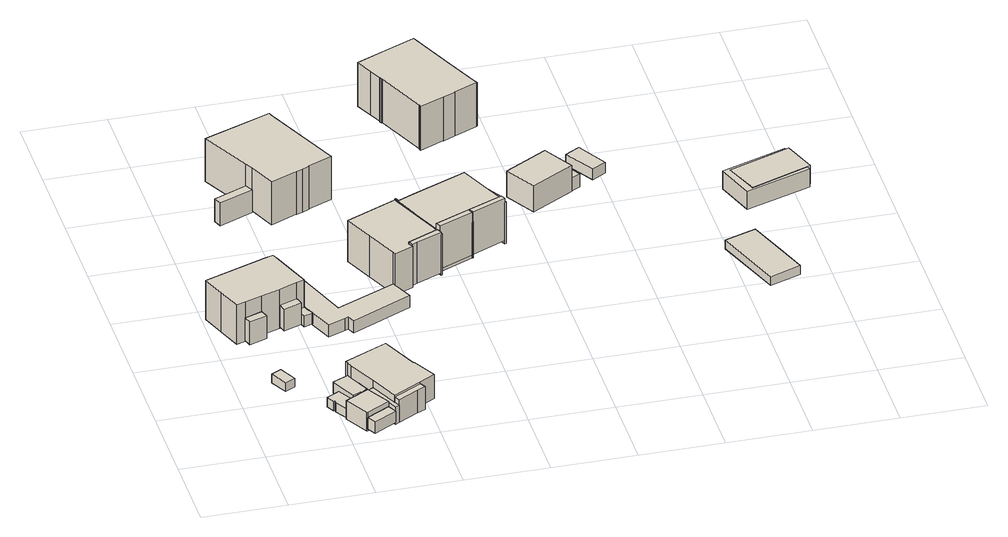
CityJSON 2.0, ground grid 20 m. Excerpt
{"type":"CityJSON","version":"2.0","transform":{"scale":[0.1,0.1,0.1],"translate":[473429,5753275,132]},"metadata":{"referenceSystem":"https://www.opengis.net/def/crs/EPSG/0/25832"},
"CityObjects":{
"building1":{"type":"Building","attributes":{"Gemeindeschluessel":"05754036","BezugspunktDach":"2000","function":"51009_1611","measuredHeight":2.3},"address":[{"country":"Germany"}],"geometry":[{"type":"Solid","lod":"1","boundaries":[[[[0,1,2,3]],[[4,5,6,7]],[[4,7,3,2]],[[5,4,2,1]],[[6,5,1,0]],[[7,6,0,3]]]]}]},
"building2":{"type":"Building","attributes":{"Gemeindeschluessel":"05766056","BezugspunktDach":"2000","function":"51009_1610","measuredHeight":6.02},"address":[{"country":"Germany"}],"geometry":[{"type":"Solid","lod":"1","boundaries":[[[[8,9,10,11]],[[12,13,14,15]],[[12,15,11,10]],[[13,12,10,9]],[[14,13,9,8]],[[15,14,8,11]]]]}]},
"building3":{"type":"Building","attributes":{"Gemeindeschluessel":"05754036","BezugspunktDach":"2000","function":"31001_2723","measuredHeight":2.48},"address":[{"country":"Germany","locality":"Schloß Holte-Stukenbrock","thoroughfareNumber":"40a","thoroughfareName":"Bielefelder Straße"}],"geometry":[{"type":"Solid","lod":"1","boundaries":[[[[16,17,18,19,20,21,22,23]],[[24,25,26,27,28,29,30,31]],[[24,31,23,22]],[[25,24,22,21]],[[26,25,21,20]],[[27,26,20,19]],[[28,27,19,18]],[[29,28,18,17]],[[30,29,17,16]],[[31,30,16,23]]]]}]},
"building4":{"type":"Building","attributes":{"Gemeindeschluessel":"05766056","BezugspunktDach":"2000","function":"31001_1010","measuredHeight":11.79,"storeysAboveGround":3},"address":[{"country":"Germany","locality":"Oerlinghausen","thoroughfareNumber":"121","thoroughfareName":"Dalbker Straße"}],"geometry":[{"type":"Solid","lod":"1","boundaries":[[[[32,33,34,35,36,37,38,39,40,41,42,43]],[[44,45,46,47,48,49,50,51,52,53,54,55]],[[44,55,43,42]],[[45,44,42,41]],[[46,45,41,40]],[[47,46,40,39]],[[48,47,39,38]],[[49,48,38,37]],[[50,49,37,36]],[[51,50,36,35]],[[52,51,35,34]],[[53,52,34,33]],[[54,53,33,32]],[[55,54,32,43]]]]}]},
"building5":{"type":"Building","attributes":{"Gemeindeschluessel":"05754036","BezugspunktDach":"2000","function":"51009_1610","measuredHeight":3.37},"address":[{"country":"Germany"}],"geometry":[{"type":"Solid","lod":"1","boundaries":[[[[56,57,58,59]],[[60,61,62,63]],[[60,63,59,58]],[[61,60,58,57]],[[62,61,57,56]],[[63,62,56,59]]]]}]},
"building6":{"type":"Building","attributes":{"Gemeindeschluessel":"05754036","BezugspunktDach":"2000","function":"31001_1010","measuredHeight":3.01},"address":[{"country":"Germany","locality":"Schloß Holte-Stukenbrock","thoroughfareNumber":"40a","thoroughfareName":"Bielefelder Straße"}],"geometry":[{"type":"Solid","lod":"1","boundaries":[[[[64,65,66,67,68,69,70,71]],[[72,73,74,75,76,77,78,79]],[[72,79,71,70]],[[73,72,70,69]],[[74,73,69,68]],[[75,74,68,67]],[[76,75,67,66]],[[77,76,66,65]],[[78,77,65,64]],[[79,78,64,71]]]]}]},
"building7":{"type":"Building","attributes":{"Gemeindeschluessel":"05766056","BezugspunktDach":"2100","function":"51009_1610","measuredHeight":5.83},"address":[{"country":"Germany"}],"geometry":[{"type":"Solid","lod":"1","boundaries":[[[[80,81,82,83]],[[84,85,86,87]],[[84,87,83,82]],[[85,84,82,81]],[[86,85,81,80]],[[87,86,80,83]]]]}]},
"building8":{"type":"Building","attributes":{"Gemeindeschluessel":"05766056","BezugspunktDach":"2000","function":"31001_2000","measuredHeight":3.04},"address":[{"country":"Germany","locality":"Oerlinghausen","thoroughfareNumber":"121","thoroughfareName":"Dalbker Straße"}],"geometry":[{"type":"Solid","lod":"1","boundaries":[[[[88,89,90,91,92,93]],[[47,94,95,96,97,48]],[[47,48,93,92]],[[94,47,92,91]],[[95,94,91,90]],[[96,95,90,89]],[[97,96,89,88]],[[48,97,88,93]]]]}]},
"building9":{"type":"Building","attributes":{"Gemeindeschluessel":"05754036","function":"31001_1010"},"address":[{"country":"Germany","locality":"Schloß Holte-Stukenbrock","thoroughfareNumber":"40a","thoroughfareName":"Bielefelder Straße"}],"children":["building9-1","building9-2","building9-3","building9-4"]},
"building9-1":{"type":"BuildingPart","attributes":{"BezugspunktDach":"2000","measuredHeight":7.21},"parents":["building9"],"geometry":[{"type":"Solid","lod":"1","boundaries":[[[[98,99,100,101,102,103,104,105,106,107]],[[108,109,110,111,112,113,114,115,116,117]],[[108,117,107,106]],[[109,108,106,105]],[[110,109,105,104]],[[111,110,104,103]],[[112,111,103,102]],[[113,112,102,101]],[[114,113,101,100]],[[115,114,100,99]],[[116,115,99,98]],[[117,116,98,107]]]]}]},
"building9-2":{"type":"BuildingPart","attributes":{"BezugspunktDach":"2000","measuredHeight":5.96},"parents":["building9"],"geometry":[{"type":"Solid","lod":"1","boundaries":[[[[118,119,120,121,122]],[[123,124,125,113,126]],[[123,126,122,121]],[[124,123,121,120]],[[125,124,120,119]],[[113,125,119,118]],[[126,113,118,122]]]]}]},
"building9-3":{"type":"BuildingPart","attributes":{"BezugspunktDach":"2000","measuredHeight":5.96},"parents":["building9"],"geometry":[{"type":"Solid","lod":"1","boundaries":[[[[127,128,129,130,131]],[[126,112,111,132,133]],[[126,133,131,130]],[[112,126,130,129]],[[111,112,129,128]],[[132,111,128,127]],[[133,132,127,131]]]]}]},
"building9-4":{"type":"BuildingPart","attributes":{"BezugspunktDach":"2000","measuredHeight":5.92},"parents":["building9"],"geometry":[{"type":"Solid","lod":"1","boundaries":[[[[134,135,136,137,138]],[[139,140,125,124,141]],[[139,141,138,137]],[[140,139,137,136]],[[125,140,136,135]],[[124,125,135,134]],[[141,124,134,138]]]]}]},
"building10":{"type":"Building","attributes":{"Gemeindeschluessel":"05766056","BezugspunktDach":"2000","function":"31001_2000","measuredHeight":2.82},"address":[{"country":"Germany","locality":"Oerlinghausen","thoroughfareNumber":"121","thoroughfareName":"Dalbker Straße"}],"geometry":[{"type":"Solid","lod":"1","boundaries":[[[[142,143,144,145,146,147,148,149]],[[150,151,152,153,154,87,86,155]],[[150,155,149,148]],[[151,150,148,147]],[[152,151,147,146]],[[153,152,146,145]],[[154,153,145,144]],[[87,154,144,143]],[[86,87,143,142]],[[155,86,142,149]]]]}]},
"building11":{"type":"Building","attributes":{"Gemeindeschluessel":"05766056","BezugspunktDach":"2000","function":"51002_1400","measuredHeight":1.45},"address":[{"country":"Germany"}],"geometry":[{"type":"Solid","lod":"1","boundaries":[[[[156,157,158,159]],[[160,161,162,163]],[[160,163,159,158]],[[161,160,158,157]],[[162,161,157,156]],[[163,162,156,159]]]]}]},
"building12":{"type":"Building","attributes":{"Gemeindeschluessel":"05766056","BezugspunktDach":"2000","function":"51009_1610","measuredHeight":6},"address":[{"country":"Germany"}],"geometry":[{"type":"Solid","lod":"1","boundaries":[[[[164,165,166,167]],[[168,169,170,171]],[[168,171,167,166]],[[169,168,166,165]],[[170,169,165,164]],[[171,170,164,167]]]]}]},
"building13":{"type":"Building","attributes":{"Gemeindeschluessel":"05766056","BezugspunktDach":"2000","function":"31001_2000","measuredHeight":3.26},"address":[{"country":"Germany","locality":"Oerlinghausen","thoroughfareNumber":"119","thoroughfareName":"Dalbker Straße"}],"geometry":[{"type":"Solid","lod":"1","boundaries":[[[[172,173,174,175,176,177,178,179,180,181,182,183,184,185,186,187,188,189,190,191]],[[192,193,194,195,196,197,198,199,200,201,202,203,204,205,206,207,208,209,210,211]],[[192,211,191,190]],[[193,192,190,189]],[[194,193,189,188]],[[195,194,188,187]],[[196,195,187,186]],[[197,196,186,185]],[[198,197,185,184]],[[199,198,184,183]],[[200,199,183,182]],[[201,200,182,181]],[[202,201,181,180]],[[203,202,180,179]],[[204,203,179,178]],[[205,204,178,177]],[[206,205,177,176]],[[207,206,176,175]],[[208,207,175,174]],[[209,208,174,173]],[[210,209,173,172]],[[211,210,172,191]]]]}]},
"building14":{"type":"Building","attributes":{"Gemeindeschluessel":"05766056","BezugspunktDach":"2000","function":"31001_1110","measuredHeight":14.6},"address":[{"country":"Germany","locality":"Oerlinghausen","thoroughfareNumber":"130","thoroughfareName":"Dalbker Straße"}],"geometry":[{"type":"Solid","lod":"1","boundaries":[[[[212,213,214,215,216,217,218,219,220,221,222,223,224]],[[225,226,227,228,229,230,231,232,233,234,235,236,237]],[[225,237,224,223]],[[226,225,223,222]],[[227,226,222,221]],[[228,227,221,220]],[[229,228,220,219]],[[230,229,219,218]],[[231,230,218,217]],[[232,231,217,216]],[[233,232,216,215]],[[234,233,215,214]],[[235,234,214,213]],[[236,235,213,212]],[[237,236,212,224]]]]}]},
"building15":{"type":"Building","attributes":{"Gemeindeschluessel":"05766056","BezugspunktDach":"2000","function":"31001_1010","measuredHeight":13.17},"address":[{"country":"Germany","locality":"Oerlinghausen","thoroughfareNumber":"119","thoroughfareName":"Dalbker Straße"}],"geometry":[{"type":"Solid","lod":"1","boundaries":[[[[238,239,240,241,242,243,244,245,246,247,248,249,250]],[[251,252,253,254,255,256,257,258,259,260,261,262,263]],[[251,263,250,249]],[[252,251,249,248]],[[253,252,248,247]],[[254,253,247,246]],[[255,254,246,245]],[[256,255,245,244]],[[257,256,244,243]],[[258,257,243,242]],[[259,258,242,241]],[[260,259,241,240]],[[261,260,240,239]],[[262,261,239,238]],[[263,262,238,250]]]]}]},
"building16":{"type":"Building","attributes":{"Gemeindeschluessel":"05766056","BezugspunktDach":"2000","function":"51009_1610","measuredHeight":10.87},"address":[{"country":"Germany"}],"geometry":[{"type":"Solid","lod":"1","boundaries":[[[[264,265,266,267,268,269]],[[270,271,272,273,274,275]],[[270,275,269,268]],[[271,270,268,267]],[[272,271,267,266]],[[273,272,266,265]],[[274,273,265,264]],[[275,274,264,269]]]]}]},
"building17":{"type":"Building","attributes":{"Gemeindeschluessel":"05766056","BezugspunktDach":"2000","function":"51009_1610","measuredHeight":11.36},"address":[{"country":"Germany"}],"geometry":[{"type":"Solid","lod":"1","boundaries":[[[[276,277,278,279,280]],[[281,282,283,284,285]],[[281,285,280,279]],[[282,281,279,278]],[[283,282,278,277]],[[284,283,277,276]],[[285,284,276,280]]]]}]},
"building18":{"type":"Building","attributes":{"Gemeindeschluessel":"05766056","function":"31001_1010"},"address":[{"country":"Germany","locality":"Oerlinghausen","thoroughfareNumber":"117","thoroughfareName":"Dalbker Straße"}],"children":["building18-1","building18-2"]},
"building18-1":{"type":"BuildingPart","attributes":{"BezugspunktDach":"2000","measuredHeight":13.13},"parents":["building18"],"geometry":[{"type":"Solid","lod":"1","boundaries":[[[[286,287,288,289,290,291,292,293,294,295,296,297,298]],[[299,300,301,302,303,304,305,306,307,308,309,310,311]],[[299,311,298,297]],[[300,299,297,296]],[[301,300,296,295]],[[302,301,295,294]],[[303,302,294,293]],[[304,303,293,292]],[[305,304,292,291]],[[306,305,291,290]],[[307,306,290,289]],[[308,307,289,288]],[[309,308,288,287]],[[310,309,287,286]],[[311,310,286,298]]]]}]},
"building18-2":{"type":"BuildingPart","attributes":{"BezugspunktDach":"2000","measuredHeight":9.73},"parents":["building18"],"geometry":[{"type":"Solid","lod":"1","boundaries":[[[[312,313,314,315,316,317,318]],[[319,303,302,320,321,322,323]],[[319,323,318,317]],[[303,319,317,316]],[[302,303,316,315]],[[320,302,315,314]],[[321,320,314,313]],[[322,321,313,312]],[[323,322,312,318]]]]}]},
"building19":{"type":"Building","attributes":{"Gemeindeschluessel":"05754036","BezugspunktDach":"2000","function":"51009_1610","measuredHeight":11.27},"address":[{"country":"Germany"}],"geometry":[{"type":"Solid","lod":"1","boundaries":[[[[324,325,326,327]],[[328,329,330,331]],[[328,331,327,326]],[[329,328,326,325]],[[330,329,325,324]],[[331,330,324,327]]]]}]},
"building20":{"type":"Building","attributes":{"Gemeindeschluessel":"05766056","BezugspunktDach":"2000","function":"31001_2000","measuredHeight":2.49},"address":[{"country":"Germany","locality":"Oerlinghausen","thoroughfareNumber":"117","thoroughfareName":"Dalbker Straße"}],"geometry":[{"type":"Solid","lod":"1","boundaries":[[[[332,333,334,335]],[[336,337,338,339]],[[336,339,335,334]],[[337,336,334,333]],[[338,337,333,332]],[[339,338,332,335]]]]}]},
"building21":{"type":"Building","attributes":{"Gemeindeschluessel":"05766056","function":"31001_1110"},"address":[{"country":"Germany","locality":"Oerlinghausen","thoroughfareNumber":"130","thoroughfareName":"Dalbker Straße"}],"children":["building21-1","building21-2"]},
"building21-1":{"type":"BuildingPart","attributes":{"BezugspunktDach":"2000","measuredHeight":12.49},"parents":["building21"],"geometry":[{"type":"Solid","lod":"1","boundaries":[[[[340,341,342,343,344,345,346,347,348,349,350,351,352,353,354,355,356,357,358,359]],[[360,361,362,363,364,365,366,367,368,369,370,371,372,373,374,375,376,377,378,379]],[[360,379,359,358]],[[361,360,358,357]],[[362,361,357,356]],[[363,362,356,355]],[[364,363,355,354]],[[365,364,354,353]],[[366,365,353,352]],[[367,366,352,351]],[[368,367,351,350]],[[369,368,350,349]],[[370,369,349,348]],[[371,370,348,347]],[[372,371,347,346]],[[373,372,346,345]],[[374,373,345,344]],[[375,374,344,343]],[[376,375,343,342]],[[377,376,342,341]],[[378,377,341,340]],[[379,378,340,359]]]]}]},
"building21-2":{"type":"BuildingPart","attributes":{"BezugspunktDach":"2000","measuredHeight":3.75},"parents":["building21"],"geometry":[{"type":"Solid","lod":"1","boundaries":[[[[380,381,382,383,384]],[[379,378,385,386,387]],[[379,387,384,383]],[[378,379,383,382]],[[385,378,382,381]],[[386,385,381,380]],[[387,386,380,384]]]]}]},
"building22":{"type":"Building","attributes":{"Gemeindeschluessel":"05766056","BezugspunktDach":"2000","function":"31001_1010","measuredHeight":7.75},"address":[{"country":"Germany","locality":"Oerlinghausen","thoroughfareNumber":"115","thoroughfareName":"Dalbker Straße"}],"geometry":[{"type":"Solid","lod":"1","boundaries":[[[[388,389,390,391]],[[392,393,394,395]],[[392,395,391,390]],[[393,392,390,389]],[[394,393,389,388]],[[395,394,388,391]]]]}]},
"building23":{"type":"Building","attributes":{"Gemeindeschluessel":"05766056","BezugspunktDach":"2000","function":"31001_2000","measuredHeight":3.45},"address":[{"country":"Germany","locality":"Oerlinghausen","thoroughfareNumber":"115","thoroughfareName":"Dalbker Straße"}],"geometry":[{"type":"Solid","lod":"1","boundaries":[[[[396,397,398,399]],[[400,401,402,403]],[[400,403,399,398]],[[401,400,398,397]],[[402,401,397,396]],[[403,402,396,399]]]]}]},
"building24":{"type":"Building","attributes":{"Gemeindeschluessel":"05766056","BezugspunktDach":"2000","function":"31001_2000","measuredHeight":2.87},"address":[{"country":"Germany","locality":"Oerlinghausen","thoroughfareNumber":"115","thoroughfareName":"Dalbker Straße"}],"geometry":[{"type":"Solid","lod":"1","boundaries":[[[[404,405,406,407]],[[408,409,410,411]],[[408,411,407,406]],[[409,408,406,405]],[[410,409,405,404]],[[411,410,404,407]]]]}]},
"building25":{"type":"Building","attributes":{"Gemeindeschluessel":"05754036","BezugspunktDach":"2000","function":"31001_2723","measuredHeight":2.31},"address":[{"country":"Germany","locality":"Schloß Holte-Stukenbrock","thoroughfareNumber":"40a","thoroughfareName":"Bielefelder Straße"}],"geometry":[{"type":"Solid","lod":"1","boundaries":[[[[412,413,414,415,416]],[[417,418,419,420,421]],[[417,421,416,415]],[[418,417,415,414]],[[419,418,414,413]],[[420,419,413,412]],[[421,420,412,416]]]]}]},
"building26":{"type":"Building","attributes":{"Gemeindeschluessel":"05754036","BezugspunktDach":"2000","function":"31001_1010","measuredHeight":4.76},"address":[{"country":"Germany","locality":"Schloß Holte-Stukenbrock","thoroughfareNumber":"40a","thoroughfareName":"Bielefelder Straße"}],"geometry":[{"type":"Solid","lod":"1","boundaries":[[[[422,423,424,425,426]],[[427,428,429,430,431]],[[427,431,426,425]],[[428,427,425,424]],[[429,428,424,423]],[[430,429,423,422]],[[431,430,422,426]]]]}]},
"building27":{"type":"Building","attributes":{"Gemeindeschluessel":"05766056","BezugspunktDach":"2000","function":"31001_1010","measuredHeight":4.87},"address":[{"country":"Germany","locality":"Oerlinghausen","thoroughfareNumber":"113","thoroughfareName":"Dalbker Straße"}],"geometry":[{"type":"Solid","lod":"1","boundaries":[[[[432,433,434,435]],[[436,437,438,439]],[[436,439,435,434]],[[437,436,434,433]],[[438,437,433,432]],[[439,438,432,435]]]]}]}
},
"vertices":[
[109,289,37],[85,276,37],[106,234,37],[130,247,37],[106,234,14],[85,276,14],[109,289,14],[130,247,14],
[113,473,72],[71,458,72],[77,439,72],[120,454,72],[77,439,12],[71,458,12],[113,473,12],[120,454,12],
[177,140,47],[187,120,47],[189,122,47],[191,117,47],[190,116,47],[207,87,47],[237,104,47],[208,157,47],[237,104,22],[207,87,22],[190,116,22],[191,117,22],[189,122,22],[187,120,22],[177,140,22],[208,157,22],
[113,473,114],[158,489,114],[201,505,114],[220,512,114],[199,568,114],[183,612,114],[178,625,114],[157,618,114],[9,564,114],[29,507,114],[50,451,114],[71,458,114],[50,451,10],[29,507,10],[9,564,10],[157,618,10],[178,625,10],[183,612,10],[199,568,10],[220,512,10],[201,505,10],[158,489,10],[113,473,10],[71,458,10],
[297,61,53],[241,30,53],[253,8,53],[308,39,53],[253,8,23],[241,30,23],[297,61,23],[308,39,23],
[270,147,49],[242,211,49],[205,194,49],[234,130,49],[253,139,49],[255,136,49],[259,138,49],[258,141,49],[259,138,19],[255,136,19],[253,139,19],[234,130,19],[205,194,19],[242,211,19],[270,147,19],[258,141,19],
[201,505,72],[158,489,72],[164,470,72],[207,486,72],[164,470,14],[158,489,14],[201,505,14],[207,486,14],
[155,690,38],[154,693,38],[153,695,38],[133,687,38],[157,618,38],[178,625,38],[133,687,10],[153,695,10],[154,693,10],[155,690,10],
[239,218,82],[242,211,82],[247,198,82],[279,128,82],[310,59,82],[378,97,82],[416,119,82],[385,177,82],[383,176,82],[343,267,82],[383,176,18],[385,177,18],[416,119,18],[378,97,18],[310,59,18],[279,128,18],[247,198,18],[242,211,18],[239,218,18],[343,267,18],
[279,128,64],[264,119,64],[297,61,64],[308,39,64],[317,44,64],[308,39,18],[297,61,18],[264,119,18],[317,44,18],
[386,82,78],[378,97,78],[310,59,78],[317,44,78],[365,71,78],[386,82,18],[365,71,18],
[297,61,67],[264,119,67],[207,87,67],[239,29,67],[241,30,67],[239,29,18],[207,87,18],[241,30,18],
[201,505,42],[207,486,42],[211,476,42],[231,483,42],[232,483,42],[228,496,42],[226,495,42],[220,512,42],[226,495,14],[228,496,14],[232,483,14],[231,483,14],[211,476,14],[220,512,14],
[173,737,26],[149,725,26],[155,712,26],[179,724,26],[155,712,11],[149,725,11],[173,737,11],[179,724,11],
[207,978,68],[127,944,68],[135,924,68],[217,958,68],[135,924,8],[127,944,8],[207,978,8],[217,958,8],
[199,714,43],[153,695,43],[154,693,43],[157,685,43],[178,625,43],[183,612,43],[220,512,43],[226,495,43],[228,496,43],[232,483,43],[254,427,43],[296,443,43],[304,447,43],[312,429,43],[458,496,43],[441,535,43],[437,544,43],[434,551,43],[292,488,43],[209,717,43],[292,488,11],[434,551,11],[437,544,11],[441,535,11],[458,496,11],[312,429,11],[304,447,11],[296,443,11],[254,427,11],[232,483,11],[228,496,11],[226,495,11],[220,512,11],[183,612,11],[178,625,11],[157,685,11],[154,693,11],[153,695,11],[199,714,11],[209,717,11],
[340,933,126],[340,934,126],[398,959,126],[311,1152,126],[308,1162,126],[227,1130,126],[146,1099,126],[207,978,126],[217,958,126],[244,893,126],[309,921,126],[309,920,126],[322,925,126],[309,920,12],[309,921,12],[244,893,12],[217,958,12],[207,978,12],[146,1099,12],[227,1130,12],[308,1162,12],[311,1152,12],[398,959,12],[340,934,12],[340,933,12],[322,925,12],
[494,745,126],[490,755,126],[369,701,126],[400,629,126],[434,551,126],[437,544,126],[482,564,126],[476,576,126],[550,609,126],[556,596,126],[558,597,126],[554,608,126],[521,682,126],[554,608,17],[558,597,17],[556,596,17],[550,609,17],[476,576,17],[482,564,17],[437,544,17],[434,551,17],[400,629,17],[369,701,17],[490,755,17],[494,745,17],[521,682,17],
[556,596,131],[551,606,131],[550,609,131],[476,576,131],[482,564,131],[493,569,131],[482,564,23],[476,576,23],[550,609,23],[551,606,23],[556,596,23],[493,569,23],
[633,657,139],[626,654,139],[550,621,139],[556,609,139],[639,644,139],[556,609,26],[550,621,26],[626,654,26],[633,657,26],[639,644,26],
[666,819,129],[535,763,129],[497,746,129],[493,756,129],[490,755,129],[494,745,129],[521,682,129],[548,620,129],[636,658,129],[718,693,129],[723,681,129],[726,682,129],[693,757,129],[726,682,18],[723,681,18],[718,693,18],[636,658,18],[548,620,18],[521,682,18],[494,745,18],[490,755,18],[493,756,18],[497,746,18],[535,763,18],[666,819,18],[693,757,18],
[639,644,115],[640,645,115],[641,645,115],[636,658,115],[548,620,115],[554,608,115],[556,609,115],[554,608,18],[641,645,18],[640,645,18],[639,644,18],[556,609,18],
[718,693,139],[636,658,139],[641,645,139],[723,681,139],[641,645,27],[636,658,27],[718,693,27],[723,681,27],
[724,878,45],[673,848,45],[702,798,45],[753,828,45],[702,798,20],[673,848,20],[724,878,20],[753,828,20],
[691,1366,131],[619,1335,131],[547,1303,131],[566,1262,131],[580,1231,131],[579,1230,131],[582,1225,131],[583,1226,131],[637,1102,131],[636,1102,131],[638,1097,131],[697,1122,131],[697,1121,131],[725,1133,131],[725,1134,131],[782,1159,131],[783,1160,131],[781,1165,131],[780,1164,131],[742,1249,131],[780,1164,15],[781,1165,15],[783,1160,15],[782,1159,15],[725,1134,15],[725,1133,15],[697,1121,15],[697,1122,15],[638,1097,15],[636,1102,15],[637,1102,15],[583,1226,15],[582,1225,15],[579,1230,15],[580,1231,15],[566,1262,15],[547,1303,15],[619,1335,15],[691,1366,15],[742,1249,15],
[742,1385,53],[740,1388,53],[691,1366,53],[742,1249,53],[792,1271,53],[740,1388,15],[742,1385,15],[792,1271,15],
[876,919,89],[774,860,89],[816,787,89],[918,846,89],[816,787,20],[774,860,20],[876,919,20],[918,846,20],
[898,931,55],[876,919,55],[918,846,55],[940,858,55],[918,846,21],[876,919,21],[898,931,21],[940,858,21],
[967,971,49],[932,950,49],[975,878,49],[1009,898,49],[975,878,21],[932,950,21],[967,971,21],[1009,898,21],
[1297,440,57],[1260,543,57],[1185,517,57],[1245,349,57],[1320,376,57],[1245,349,34],[1185,517,34],[1260,543,34],[1297,440,34],[1320,376,34],
[1398,815,75],[1249,764,75],[1242,762,75],[1274,668,75],[1431,721,75],[1274,668,27],[1242,762,27],[1249,764,27],[1398,815,27],[1431,721,27],
[1406,813,76],[1259,760,76],[1289,679,76],[1435,733,76],[1289,679,27],[1259,760,27],[1406,813,27],[1435,733,27]
]}
